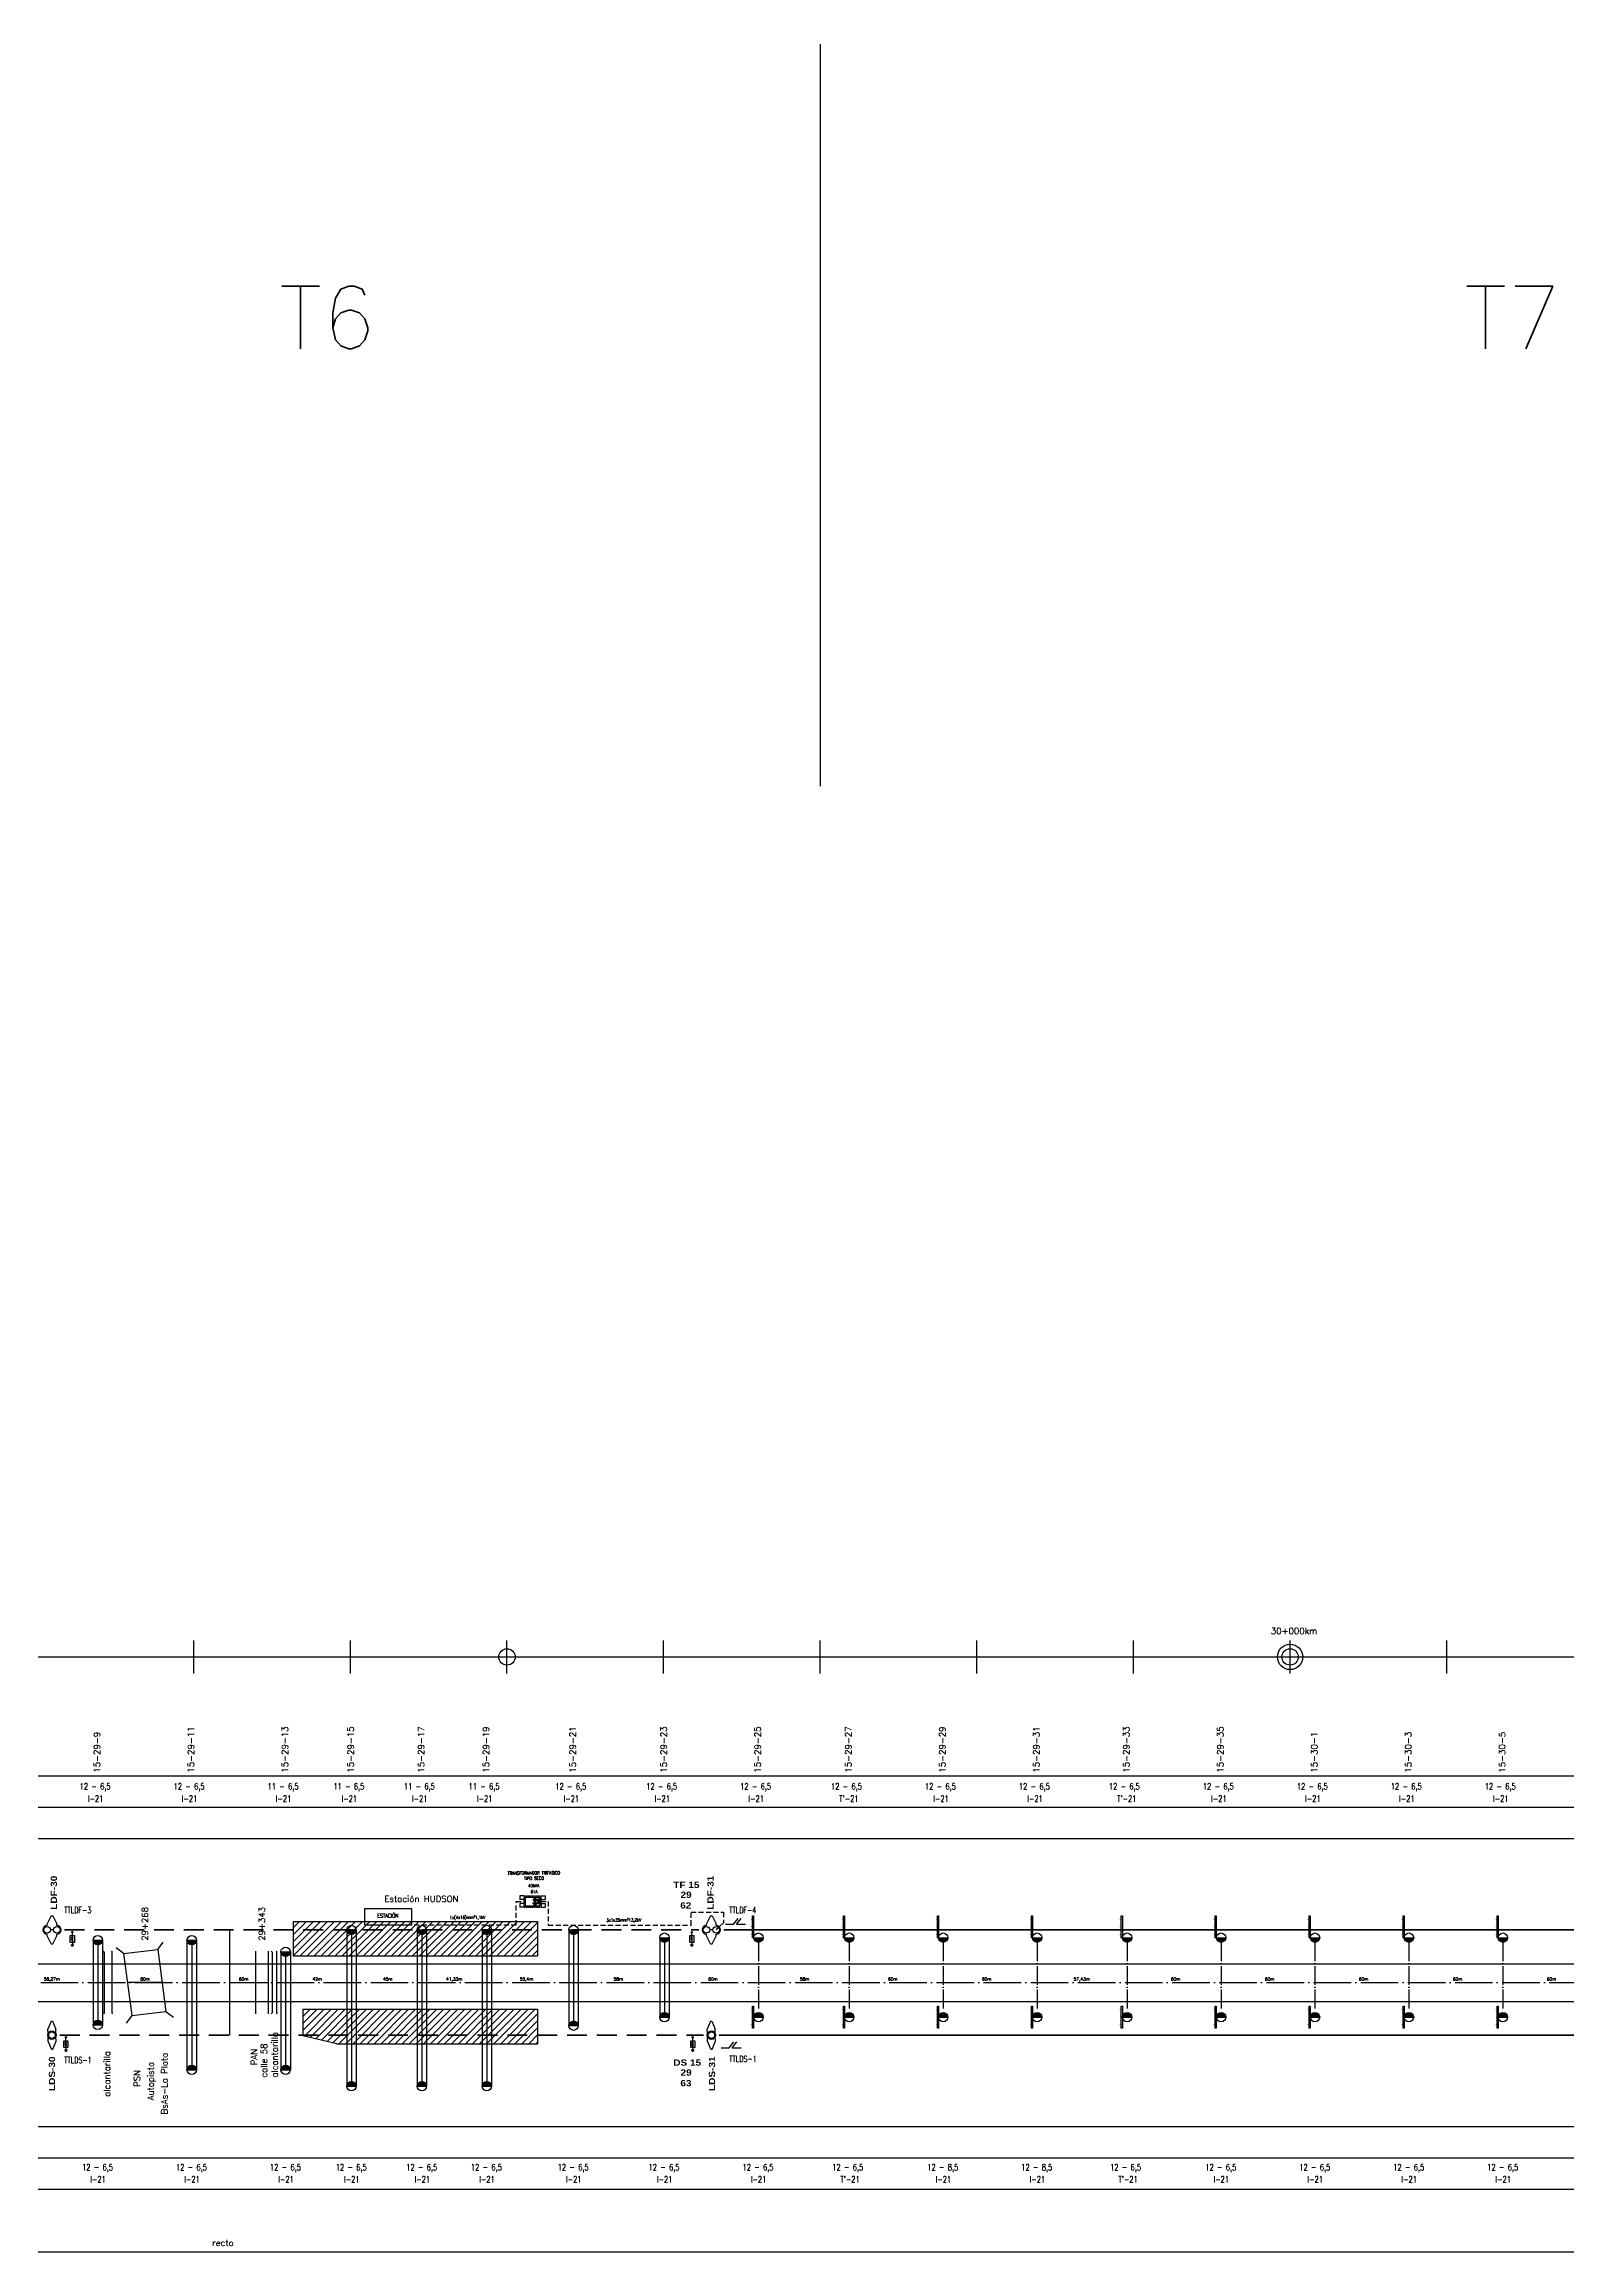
# Model space of a CAD drawing. Header units: millimetres. Extents: x 63 to 27368, y 135 to 1565.
# Drawn here: x 3773 to 4746, y 155 to 1565 of the extents above; entities that cross this region are included whole.
import ezdxf

# ---------------------------------------------------------------- set-up
doc = ezdxf.new("R2010")
doc.units = ezdxf.units.MM
for name, pattern in [('ACAD_ISO04W100', [30, 24, -3, 0, -3]), ('DASHED', [19.05, 12.7, -6.35]), ('HIDDEN2', [4.7625, 3.175, -1.5875])]:
    doc.linetypes.add(name, pattern=pattern)
for name, color, linetype in [('CARTELES', 7, 'Continuous'), ('catenaria via ascendente', 7, 'Continuous'), ('catenaria vía descendente', 7, 'Continuous'), ('Cruceta Fe', 42, 'Continuous'), ('Descargadores', 30, 'Continuous'), ('Eje de entrevías', 254, 'Continuous'), ('LDF', 5, 'Continuous'), ('LDS', 1, 'Continuous'), ('longitud vano', 7, 'Continuous'), ('Nº de poste', 6, 'Continuous'), ('progresivas', 4, 'Continuous'), ('retención LDF-LDS', 6, 'Continuous'), ('Seccionamiento', 20, 'Continuous'), ('TEXTOS', 3, 'Continuous'), ('Textos catenaria', 7, 'Continuous')]:
    doc.layers.add(name, color=color, linetype=linetype)
doc.styles.add('SIMPLEX', font='simplex.shx', dxfattribs={"width": 0.75})
doc.styles.get("Standard").update_dxf_attribs({"font": 'romans.shx'})
doc.styles.add('STYLE1', font='romans.shx')
doc.styles.add('TEXTO_SELLO', font='')
doc.styles.get('TEXTO_SELLO').set_extended_font_data('Arial Black', bold=True)
doc.linetypes.add('GAS_LINE', pattern='A,12.7,-5.08,["GAS",Standard,S=2.54,R=0,X=-2.54,Y=-1.27],-6.35', length=24.13)

# ---------------------------------------------------------------- blocks, each defined once
blk = doc.blocks.new('Retención LDS')
at = {"layer": 'retención LDF-LDS', "color": 4}
for p, q in [((-0.6, 9), (-2.6, 3.8)), ((-2.5, 1), (-2.6, 3.8)), ((-0.6, 9), (0.4, 9)), ((0.4, 9), (2.5, 3.8)), ((2.5, 1.1), (2.5, 3.8)), ((-2.5, -3.8), (-2.5, -1.1)), ((-0.4, -9), (-2.5, -3.8)), ((-0.4, -9), (0.6, -9)), ((0.6, -9), (2.6, -3.8)), ((2.6, -3.8), (2.5, -1))]:
    blk.add_line(p, q, dxfattribs=at)
for radius in [2.73, 2.1]:
    blk.add_circle((0, 0), radius, dxfattribs=at)
blk = doc.blocks.new('Retención LDF')
at = {"color": 5}
blk.add_circle((0, 0), 0.128, dxfattribs=at)
at = {"layer": 'retención LDF-LDS', "color": 5}
for p, q in [((-0.5, 9), (-3, 3.8)), ((-3, 2.8), (-3, 3.8)), ((1, 0), (-1, 0)), ((-0.5, 9), (0.5, 9)), ((0.5, 9), (3, 3.8)), ((3, 2.8), (3, 3.8)), ((-3, -3.8), (-3, -2.8)), ((-0.5, -9), (-3, -3.8)), ((-0.5, -9), (0.5, -9)), ((0.5, -9), (3, -3.8)), ((3, -3.8), (3, -2.8))]:
    blk.add_line(p, q, dxfattribs=at)
for centre in [(-3.1, 0), (3.1, 0)]:
    blk.add_circle(centre, 2.1, dxfattribs=at)
for centre, start, end in [((-3, 0), 90, 270), ((3, 0), 270, 90)]:
    blk.add_arc(centre, 2.79, start, end, dxfattribs=at)
blk = doc.blocks.new('Descargador')
at = {"color": 30}
for p, q in [((0, -3.8), (0, 0)), ((0, -4), (-0.5, -3.1)), ((0, -4.8), (-0.5, -3.9)), ((0, -5.6), (-0.5, -4.7)), ((0, -4), (0.5, -3.1)), ((0, -4.8), (0.5, -3.9)), ((0, -5.6), (0.5, -4.7))]:
    blk.add_line(p, q, dxfattribs=at)
at = {"layer": 'Descargadores', "color": 30}
for p, q in [((-1, -8.1), (1, -8.1)), ((-0.7, -8.5), (0.7, -8.5)), ((-0.4, -8.9), (0.4, -8.9)), ((0, -5.6), (0, -8.1))]:
    blk.add_line(p, q, dxfattribs=at)
blk.add_lwpolyline([(-1.3, -2.3), (1.3, -2.3), (1.3, -6.6), (-1.3, -6.6)], close=True, dxfattribs=at)
blk.add_circle((0, 0), 0.381, dxfattribs=at)
blk = doc.blocks.new('Seccionador')
at = {"layer": 'Seccionamiento'}
for p, q in [((-5.1, 0), (0, 0)), ((0, 0), (3, 3.7)), ((1.9, 0), (4.9, 3.7)), ((1.9, 0), (7.7, 0))]:
    blk.add_line(p, q, dxfattribs=at)
blk = doc.blocks.new('Cruceta Fe 1')
at = {"layer": 'Cruceta Fe', "const_width": 0.1}
for points in [[(-0.92, 2.45), (0, 2.45)], [(-0.92, -2.45), (0, -2.45)]]:
    blk.add_lwpolyline(points, dxfattribs=at)
at = {"layer": 'Cruceta Fe'}
blk.add_lwpolyline([(-0.35, 3.52), (0, 3.52), (0, -3.52), (-0.35, -3.52)], close=True, dxfattribs=at)
blk = doc.blocks.new('Cruceta Fe')
at = {"layer": 'Cruceta Fe', "const_width": 0.1}
for points in [[(-0.92, 2.45), (0, 2.45)], [(-0.92, 0), (0, 0)], [(-0.92, -2.45), (0, -2.45)]]:
    blk.add_lwpolyline(points, dxfattribs=at)
at = {"layer": 'Cruceta Fe'}
blk.add_lwpolyline([(-0.35, 3.52), (0, 3.52), (0, -3.52), (-0.35, -3.52)], close=True, dxfattribs=at)

msp = doc.modelspace()

# ---------------------------------------------------------------- hatches: boundary and pattern name
for points in [[(3809.9, 354.1), (3803.9, 354.1, 1)], [(3869.9, 354.1), (3863.9, 354.1, 1)], [(3971.9, 360.6), (3965.9, 360.6, 1)], [(4016.9, 360.6), (4010.9, 360.6, 1)], [(4058.3, 360.6), (4052.3, 360.6, 1)], [(4113.7, 360.6), (4107.7, 360.6, 1)], [(4171.7, 355.7), (4165.7, 355.7, 1)], [(4231.7, 355.7), (4225.7, 355.7, 1)], [(4289.7, 355.7), (4283.7, 355.7, 1)], [(4349.7, 355.7), (4343.7, 355.7, 1)], [(4409.7, 355.7), (4403.7, 355.7, 1)], [(4467.1, 355.7), (4461.1, 355.7, 1)], [(4527.1, 355.7), (4521.1, 355.7, 1)], [(4587.1, 355.7), (4581.1, 355.7, 1)], [(4647.1, 355.7), (4641.1, 355.7, 1)], [(4707.1, 355.7), (4701.1, 355.7, 1)], [(3929.9, 346.7), (3923.9, 346.7, 1)], [(3809.9, 300), (3803.9, 300, -1)], [(4113.7, 299.5), (4107.7, 299.5, -1)], [(4171.7, 305), (4165.7, 305, -1)], [(4231.7, 305), (4225.7, 305, -1)], [(4289.7, 305), (4283.7, 305, -1)], [(4349.7, 305), (4343.7, 305, -1)], [(4409.7, 305), (4403.7, 305, -1)], [(4467.1, 305), (4461.1, 305, -1)], [(4527.1, 305), (4521.1, 305, -1)], [(4587.1, 305), (4581.1, 305, -1)], [(4647.1, 305), (4641.1, 305, -1)], [(4707.1, 305), (4701.1, 305, -1)], [(3869.9, 271.3), (3863.9, 271.3, -1)], [(3929.9, 271.3), (3923.9, 271.3, -1)], [(3971.9, 260.9), (3965.9, 260.9, -1)], [(4016.9, 260.9), (4010.9, 260.9, -1)], [(4058.3, 260.9), (4052.3, 260.9, -1)]]:
    msp.add_hatch(color=256).paths.add_polyline_path(points)
h = msp.add_hatch()
h.set_pattern_fill('ANSI31', color=8, style=0)
h.paths.add_polyline_path([(4087.7, 366), (3931.7, 366), (3931.7, 344), (4087.7, 344)])
h = msp.add_hatch()
h.set_pattern_fill('ANSI31', color=8, style=0)
h.paths.add_polyline_path([(3937.9, 310), (3937.9, 293.1), (3959.5, 288), (4087.7, 288), (4087.7, 310)])

# ---------------------------------------------------------------- linework, layer by layer
for p, q in [((4268.2, 1565.1), (4268.2, 1091.2)), ((3868.2, 524.4), (3868.2, 545.6)), ((3968.2, 524.4), (3968.2, 545.6)), ((4068.2, 524.4), (4068.2, 545.6)), ((4168.2, 524.4), (4168.2, 545.6)), ((4268.2, 524.4), (4268.2, 545.6)), ((4368.2, 524.4), (4368.2, 545.6)), ((4468.2, 524.4), (4468.2, 545.6)), ((4568.2, 524.4), (4568.2, 545.6)), ((4668.2, 524.4), (4668.2, 545.6)), ((68.2, 535), (27368.2, 535)), ((68.2, 459), (27368.2, 459)), ((68.2, 439), (27368.2, 439)), ((68.2, 419), (27368.2, 419)), ((3803.9, 354.1), (3809.9, 354.1)), ((3803.9, 354.1), (3803.9, 300)), ((3809.9, 354.1), (3809.9, 300)), ((3845.2, 348.2), (3848.8, 352.9)), ((3863.9, 354.1), (3869.9, 354.1)), ((3863.9, 354.1), (3863.9, 271.3)), ((3869.9, 354.1), (3869.9, 271.3)), ((3931.7, 366), (3931.7, 344)), ((3931.7, 366), (4087.7, 366)), ((3965.9, 360.6), (3971.9, 360.6)), ((3965.9, 360.6), (3965.9, 260.9)), ((3968.9, 357.6), (3968.9, 263.9)), ((3971.9, 360.6), (3971.9, 260.9)), ((4010.9, 360.6), (4016.9, 360.6)), ((4010.9, 360.6), (4010.9, 260.9)), ((4013.9, 357.6), (4013.9, 263.9)), ((4016.9, 360.6), (4016.9, 260.9)), ((4052.3, 360.6), (4058.3, 360.6)), ((4052.3, 360.6), (4052.3, 260.9)), ((4055.3, 357.6), (4055.3, 263.9)), ((4058.3, 360.6), (4058.3, 260.9)), ((4087.7, 366), (4087.7, 344)), ((4107.7, 360.6), (4113.7, 360.6)), ((4107.7, 360.6), (4107.7, 299.5)), ((4110.7, 357.6), (4110.7, 302.5)), ((4113.7, 360.6), (4113.7, 299.5)), ((4165.7, 355.7), (4171.7, 355.7)), ((4165.7, 355.7), (4165.7, 305)), ((4168.7, 352.7), (4168.7, 308)), ((4171.7, 355.7), (4171.7, 305)), ((4225.7, 355.7), (4231.7, 355.7)), ((4283.7, 355.7), (4289.7, 355.7)), ((4343.7, 355.7), (4349.7, 355.7)), ((4403.7, 355.7), (4409.7, 355.7)), ((4461.1, 355.7), (4467.1, 355.7)), ((4521.1, 355.7), (4527.1, 355.7)), ((4581.1, 355.7), (4587.1, 355.7)), ((4641.1, 355.7), (4647.1, 355.7)), ((4701.1, 355.7), (4707.1, 355.7)), ((3806.9, 351.1), (3806.9, 303)), ((3811.1, 346.5), (3810.6, 347)), ((3815.9, 346.5), (3816.4, 347)), ((3823.4, 345.5), (3818.6, 349.2)), ((3823.4, 345.5), (3828.7, 305.9)), ((3845.2, 348.2), (3850.5, 308.5)), ((3866.9, 351.1), (3866.9, 274.3)), ((3907.7, 347), (3907.7, 307)), ((3915.7, 347), (3915.7, 307)), ((3918.2, 346.5), (3917.7, 347)), ((3921, 346.5), (3921.4, 347)), ((3923.9, 346.7), (3929.9, 346.7)), ((3923.9, 346.7), (3923.9, 271.3)), ((3926.9, 343.7), (3926.9, 274.3)), ((3929.9, 346.7), (3929.9, 271.3)), ((3931.7, 344), (4087.7, 344)), ((3848, 327), (3825.8, 327)), ((3907.7, 327), (3915.7, 327)), ((3803.9, 300), (3809.9, 300)), ((3811.1, 307.6), (3810.6, 307.1)), ((3815.9, 307.6), (3816.4, 307.1)), ((3828.7, 305.9), (3825, 301.1)), ((3850.5, 308.5), (3855.2, 304.9)), ((3918.2, 307.6), (3917.7, 307.1)), ((3921, 307.6), (3921.4, 307.1)), ((3937.9, 310), (4087.7, 310)), ((3937.9, 310), (3937.9, 293.1)), ((4087.7, 310), (4087.7, 288)), ((4107.7, 299.5), (4113.7, 299.5)), ((4165.7, 305), (4171.7, 305)), ((4225.7, 305), (4231.7, 305)), ((4283.7, 305), (4289.7, 305)), ((4343.7, 305), (4349.7, 305)), ((4403.7, 305), (4409.7, 305)), ((4461.1, 305), (4467.1, 305)), ((4521.1, 305), (4527.1, 305)), ((4581.1, 305), (4587.1, 305)), ((4641.1, 305), (4647.1, 305)), ((4701.1, 305), (4707.1, 305)), ((3959.5, 288), (3937.9, 293.1)), ((3959.5, 288), (4087.7, 288)), ((3863.9, 271.3), (3869.9, 271.3)), ((3923.9, 271.3), (3929.9, 271.3)), ((3965.9, 260.9), (3971.9, 260.9)), ((4010.9, 260.9), (4016.9, 260.9)), ((4052.3, 260.9), (4058.3, 260.9)), ((68.2, 235), (27368.2, 235)), ((68.2, 215), (27368.2, 215)), ((68.2, 195), (27368.2, 195)), ((2079.2, 155), (5096.4, 155))]:
    msp.add_line(p, q)
at = {"color": 3}
for p, q in [((4076.5, 382.4), (4076.5, 380)), ((4078.9, 382.4), (4076.5, 382.4)), ((4090.1, 382.4), (4092.5, 382.4)), ((4092.5, 382.4), (4092.5, 380)), ((4078.9, 380), (4076.5, 380)), ((4076.5, 377.6), (4076.5, 375.2)), ((4078.9, 377.6), (4076.5, 377.6)), ((4078.9, 375.2), (4076.5, 375.2)), ((4090.1, 380), (4092.5, 380)), ((4090.1, 377.6), (4092.5, 377.6)), ((4090.1, 375.2), (4092.5, 375.2)), ((4092.5, 377.6), (4092.5, 375.2))]:
    msp.add_line(p, q, dxfattribs=at)
at = {"color": 3, "linetype": 'HIDDEN2', "ltscale": 0.05}
for p, q in [((4078.9, 382.4), (4090.1, 382.4)), ((4078.9, 382.4), (4078.9, 375.2)), ((4090.1, 382.4), (4090.1, 375.2)), ((4078.9, 375.2), (4090.1, 375.2))]:
    msp.add_line(p, q, dxfattribs=at)
at = {"color": 11}
for p, q in [((4079.8, 381.8), (4079.6, 381.8)), ((4079.6, 381.8), (4079.6, 375.8)), ((4079.8, 381.8), (4079.8, 375.8)), ((4079.8, 381.7), (4089.2, 381.7)), ((4079.8, 381.5), (4089.2, 381.5)), ((4085.7, 376.4), (4085.7, 381.2)), ((4085.7, 381.2), (4085.9, 381.2)), ((4085.9, 376.4), (4085.9, 381.2)), ((4086.4, 376.4), (4086.4, 381.2)), ((4086.7, 381.2), (4086.4, 381.2)), ((4086.7, 376.4), (4086.7, 381.2)), ((4089.2, 381.8), (4089.2, 375.8)), ((4089.2, 381.8), (4089.5, 381.8)), ((4089.5, 381.8), (4089.5, 375.8)), ((4079.8, 376.1), (4089.2, 376.1)), ((4079.8, 375.9), (4089.2, 375.9)), ((4085, 380.2), (4085.6, 380.2)), ((4085, 380.2), (4085, 379.7)), ((4085, 380.2), (4085.6, 380.2)), ((4085, 379.7), (4085.7, 379.7)), ((4085, 379.7), (4085.7, 379.7)), ((4085, 377.9), (4085.7, 377.9)), ((4085, 377.4), (4085, 377.9)), ((4085, 377.9), (4085.7, 377.9)), ((4085, 377.4), (4085.6, 377.4)), ((4085, 377.4), (4085.6, 377.4)), ((4085.9, 380.5), (4086.4, 380.5)), ((4085.9, 377.1), (4086.4, 377.1)), ((4086.7, 379.7), (4087.4, 379.7)), ((4086.7, 379.7), (4087.4, 379.7)), ((4086.7, 377.9), (4087.4, 377.9)), ((4086.7, 377.9), (4087.4, 377.9)), ((4086.8, 380.2), (4087.4, 380.2)), ((4086.8, 380.2), (4087.4, 380.2)), ((4086.8, 377.4), (4087.4, 377.4)), ((4086.8, 377.4), (4087.4, 377.4)), ((4087.4, 380.2), (4087.4, 379.7)), ((4087.4, 377.4), (4087.4, 377.9)), ((4087.9, 380.3), (4087.9, 377.3)), ((4089, 380.3), (4087.9, 380.3)), ((4089, 377.3), (4087.9, 377.3)), ((4089, 380.3), (4089, 377.3)), ((4089.2, 375.8), (4089.5, 375.8))]:
    msp.add_line(p, q, dxfattribs=at)
at = {"color": 4, "linetype": 'HIDDEN2'}
for p, q in [((4074.1, 363.6), (4074.1, 378.8)), ((4074.1, 378.8), (4078.9, 378.8)), ((4074.1, 363.6), (4007.2, 363.6))]:
    msp.add_line(p, q, dxfattribs=at)
at = {"color": 5, "linetype": 'HIDDEN2'}
for p, q in [((4090.1, 378.8), (4094.6, 378.8)), ((4094.6, 378.8), (4094.6, 363.6)), ((4185.8, 363.6), (4185.8, 371.9)), ((4185.8, 371.9), (4206.4, 371.9)), ((4206.4, 371.9), (4206.4, 365.2)), ((4094.6, 363.6), (4185.8, 363.6)), ((4206.4, 365.2), (4201.8, 360.7))]:
    msp.add_line(p, q, dxfattribs=at)
at = {"linetype": 'GAS_LINE', "ltscale": 0.75}
msp.add_line((3891.1, 360.7), (3891.1, 293.4), dxfattribs=at)
at = {"linetype": 'ACAD_ISO04W100', "ltscale": 0.5}
for p, q in [((4228.7, 352.7), (4228.7, 308)), ((4286.7, 352.7), (4286.7, 308)), ((4346.7, 352.7), (4346.7, 308)), ((4406.7, 352.7), (4406.7, 308)), ((4464.1, 352.7), (4464.1, 308)), ((4524.1, 352.7), (4524.1, 308)), ((4584.1, 352.7), (4584.1, 308)), ((4644.1, 352.7), (4644.1, 308)), ((4704.1, 352.7), (4704.1, 308))]:
    msp.add_line(p, q, dxfattribs=at)
at = {"ltscale": 0.5}
for p, q in [((3811.1, 346.5), (3811.1, 307.6)), ((3815.9, 346.5), (3815.9, 307.6)), ((3918.2, 346.5), (3918.2, 307.6)), ((3921, 346.5), (3921, 307.6))]:
    msp.add_line(p, q, dxfattribs=at)
msp.add_lwpolyline([(3977.4, 374.4), (4007.2, 374.4), (4007.2, 363.6), (3977.4, 363.6)], close=True)
at = {"color": 5}
msp.add_lwpolyline([(4088.8, 379.7), (4088.2, 379.7), (4088.2, 377.9), (4088.8, 377.9)], close=True, dxfattribs=at)
for centre, radius in [((4068.2, 535), 5.24), ((4568.2, 535), 8.09), ((4568.2, 535), 5.24), ((3806.9, 354.1), 3), ((3866.9, 354.1), 3), ((3968.9, 360.6), 3), ((4013.9, 360.6), 3), ((4055.3, 360.6), 3), ((4110.7, 360.6), 3), ((4168.7, 355.7), 3), ((4228.7, 355.7), 3), ((4286.7, 355.7), 3), ((4346.7, 355.7), 3), ((4406.7, 355.7), 3), ((4464.1, 355.7), 3), ((4524.1, 355.7), 3), ((4584.1, 355.7), 3), ((4644.1, 355.7), 3), ((4704.1, 355.7), 3), ((3926.9, 346.7), 3), ((3806.9, 300), 3), ((4110.7, 299.5), 3), ((4168.7, 305), 3), ((4228.7, 305), 3), ((4286.7, 305), 3), ((4346.7, 305), 3), ((4406.7, 305), 3), ((4464.1, 305), 3), ((4524.1, 305), 3), ((4584.1, 305), 3), ((4644.1, 305), 3), ((4704.1, 305), 3), ((3866.9, 271.3), 3), ((3926.9, 271.3), 3), ((3968.9, 260.9), 3), ((4013.9, 260.9), 3), ((4055.3, 260.9), 3)]:
    msp.add_circle(centre, radius)
at = {"color": 11}
for centre, start, end in [((4086.2, 380.2), 65.3757, 114.6243), ((4086.2, 380.2), 141.5668, 218.4332), ((4086.2, 378.8), 141.5668, 218.4332), ((4086.2, 377.4), 141.5668, 218.4332), ((4086.2, 377.4), 245.3757, 294.6243), ((4086.2, 380.2), 321.5668, 38.4332), ((4086.2, 378.8), 321.5668, 38.4332), ((4086.2, 377.4), 321.5668, 38.4332)]:
    msp.add_arc(centre, 0.6, start, end, dxfattribs=at)
at = {"layer": 'catenaria via ascendente'}
for p, q in [((68.2, 339), (27368.2, 339)), ((3823.4, 345.5), (3845.2, 348.2)), ((68.2, 315), (26873.7, 315))]:
    msp.add_line(p, q, dxfattribs=at)
at = {"layer": 'catenaria vía descendente'}
msp.add_line((3828.7, 305.9), (3850.5, 308.5), dxfattribs=at)
at = {"layer": 'Eje de entrevías', "linetype": 'ACAD_ISO04W100'}
msp.add_line((68.2, 327), (27368.2, 327), dxfattribs=at)
at = {"layer": 'LDF', "linetype": 'DASHED', "lineweight": 50}
msp.add_line((3785.7, 360.7), (4190.7, 360.7), dxfattribs=at)
at = {"layer": 'LDF', "lineweight": 50}
msp.add_line((4206.7, 360.7), (5711.1, 360.7), dxfattribs=at)
at = {"layer": 'LDS', "linetype": 'DASHED', "lineweight": 50}
msp.add_line((3782.7, 293.4), (4193.7, 293.4), dxfattribs=at)
at = {"layer": 'LDS', "lineweight": 50}
msp.add_line((4203.7, 293.4), (5714.1, 293.4), dxfattribs=at)

# ---------------------------------------------------------------- block references
for name, p in [('Retención LDF', (3777.7, 360.7)), ('Retención LDF', (4198.7, 360.7)), ('Retención LDS', (3777.7, 293.4)), ('Retención LDS', (4198.7, 293.4))]:
    msp.add_blockref(name, p)
at = {"layer": 'Cruceta Fe', "xscale": 2, "yscale": 2, "zscale": 2}
for name, p in [('Cruceta Fe', (4225.7, 362.7)), ('Cruceta Fe', (4283.7, 362.7)), ('Cruceta Fe', (4343.7, 362.7)), ('Cruceta Fe', (4403.7, 362.7)), ('Cruceta Fe', (4461.1, 362.7)), ('Cruceta Fe', (4521.1, 362.7)), ('Cruceta Fe', (4581.1, 362.7)), ('Cruceta Fe', (4641.1, 362.7)), ('Cruceta Fe', (4701.1, 362.7)), ('Cruceta Fe 1', (4225.7, 304.9)), ('Cruceta Fe 1', (4283.7, 304.9)), ('Cruceta Fe 1', (4343.7, 304.9)), ('Cruceta Fe 1', (4403.7, 304.9)), ('Cruceta Fe 1', (4461.1, 304.9)), ('Cruceta Fe 1', (4521.1, 304.9)), ('Cruceta Fe 1', (4581.1, 304.9)), ('Cruceta Fe 1', (4641.1, 304.9)), ('Cruceta Fe 1', (4701.1, 304.9))]:
    msp.add_blockref(name, p, dxfattribs=at)
at = {"layer": 'Descargadores', "color": 30}
for p in [(3790.7, 359.3), (4186.2, 359.3), (3786.6, 292.1), (4186.8, 292.1)]:
    msp.add_blockref('Descargador', p, dxfattribs=at)
at = {"layer": 'Seccionamiento'}
for p in [(4212.9, 364.3), (4210.1, 285.4)]:
    msp.add_blockref('Seccionador', p, dxfattribs=at)

# ---------------------------------------------------------------- texts
at = {"color": 3, "linetype": 'Continuous', "style": 'STYLE1'}
for s, p in [('T6', (3922.7, 1370.5)), ('T7', (4679.3, 1370.5))]:
    msp.add_text(s, height=40, dxfattribs=at).set_placement(p)
at = {"linetype": 'Continuous', "style": 'TEXTO_SELLO'}
for s, p in [('LDF-30', (3780.9, 373.6)), ('LDF-31', (4200.1, 373.6)), ('LDS-30', (3779.7, 257.8)), ('LDS-31', (4201.1, 257.8))]:
    msp.add_text(s, height=4, rotation=90, dxfattribs=at).set_placement(p)
at = {"linetype": 'Continuous', "style": 'SIMPLEX', "width": 0.75}
for s, p in [('TTLDF-3', (3785.6, 371.3)), ('TTLDF-4', (4210.2, 371.3)), ('TTLDS-1', (3785.6, 275.5)), ('TTLDS-1', (4210.2, 276.3))]:
    msp.add_text(s, height=4, dxfattribs=at).set_placement(p)
at = {"insert": (3985.3, 371), "char_height": 2.5, "attachment_point": 1, "style": 'SIMPLEX'}
msp.add_mtext_dynamic_manual_height_columns('ESTACIÓN', width=28.734, gutter_width=12.5, heights=[0], dxfattribs=at)
at = {"layer": 'CARTELES', "linetype": 'Continuous', "style": 'TEXTO_SELLO'}
for s, p in [('TF 15', (4174.4, 387.4)), ('29', (4179, 381.1)), ('62', (4178.8, 374.3)), ('DS 15', (4174.4, 273.9)), ('29', (4179, 267.6)), ('63', (4178.9, 260.8))]:
    msp.add_text(s, height=4, dxfattribs=at).set_placement(p)
at = {"layer": 'longitud vano', "linetype": 'Continuous', "style": 'STYLE1'}
for s, p in [('58,27m', (3772.5, 328.3)), ('60m', (3834.1, 328.3)), ('60m', (3897.1, 328.3)), ('42m', (3944.1, 328.3)), ('45m', (3989.1, 328.3)), ('41,33m', (4029.4, 328.3)), ('55,4m', (4076.4, 328.3)), ('58m', (4136.3, 328.3)), ('60m', (4196.7, 328.3)), ('58m', (4255.2, 328.3)), ('60m', (4311.5, 328.3)), ('60m', (4371.5, 328.3)), ('57,43m', (4430, 328.3)), ('60m', (4492.1, 328.3)), ('60m', (4552.1, 328.3)), ('60m', (4612.1, 328.3)), ('60m', (4672.1, 328.3)), ('60m', (4732.1, 328.3))]:
    msp.add_text(s, height=2, dxfattribs=at).set_placement(p)
at = {"layer": 'Nº de poste', "linetype": 'Continuous', "style": 'STYLE1'}
for s, p in [('15-29-9', (3808.4, 461.1)), ('15-29-11', (3868.4, 461.1)), ('15-29-13', (3928.4, 461.1)), ('15-29-15', (3970.4, 461.1)), ('15-29-17', (4015.4, 461.1)), ('15-29-19', (4056.8, 461.1)), ('15-29-21', (4112.2, 461.1)), ('15-29-23', (4170.2, 461.1)), ('15-29-25', (4230.2, 461.1)), ('15-29-27', (4288.2, 461.1)), ('15-29-29', (4348.2, 461.1)), ('15-29-31', (4408.2, 461.1)), ('15-29-33', (4465.6, 461.1)), ('15-29-35', (4525.6, 461.1)), ('15-30-1', (4585.6, 461.1)), ('15-30-3', (4645.6, 461.1)), ('15-30-5', (4705.6, 461.1))]:
    msp.add_text(s, height=4, rotation=90, dxfattribs=at).set_placement(p)
at = {"layer": 'progresivas', "linetype": 'Continuous', "style": 'STYLE1'}
msp.add_text('30+000km', height=4, dxfattribs=at).set_placement((4555.9, 549.6))
for s, p in [('29+268', (3839, 353.7)), ('29+343', (3913.7, 353.7))]:
    msp.add_text(s, height=4, rotation=90, dxfattribs=at).set_placement(p)
at = {"layer": 'TEXTOS', "linetype": 'Continuous', "style": 'STYLE1', "width": 0.7}
for s, p in [('12 - 6,5', (3795.4, 450.3)), ('12 - 6,5', (3855.4, 450.3)), ('11 - 6,5', (3915.4, 450.3)), ('11 - 6,5', (3957.4, 450.3)), ('11 - 6,5', (4002.4, 450.3)), ('11 - 6,5', (4043.7, 450.3)), ('12 - 6,5', (4099.1, 450.3)), ('12 - 6,5', (4157.1, 450.3)), ('12 - 6,5', (4217.1, 450.3)), ('12 - 6,5', (4275.1, 450.3)), ('12 - 6,5', (4335.1, 450.3)), ('12 - 6,5', (4395.1, 450.3)), ('12 - 6,5', (4452.5, 450.3)), ('12 - 6,5', (4512.5, 450.3)), ('12 - 6,5', (4572.5, 450.3)), ('12 - 6,5', (4632.5, 450.3)), ('12 - 6,5', (4692.5, 450.3)), ('I-21', (3800.6, 442.5)), ('I-21', (3860.6, 442.5)), ('I-21', (3920.6, 442.5)), ('I-21', (3962.6, 442.5)), ('I-21', (4007.6, 442.5)), ('I-21', (4049, 442.5)), ('I-21', (4104.4, 442.5)), ('I-21', (4162.4, 442.5)), ('I-21', (4222.4, 442.5)), ("T'-21", (4280.4, 442.5)), ('I-21', (4340.4, 442.5)), ('I-21', (4400.4, 442.5)), ("T'-21", (4457.8, 442.5)), ('I-21', (4517.8, 442.5)), ('I-21', (4577.8, 442.5)), ('I-21', (4637.8, 442.5)), ('I-21', (4697.8, 442.5)), ('12 - 6,5', (3796.9, 207.1)), ('I-21', (3802.2, 199.4)), ('12 - 6,5', (3856.9, 207.1)), ('I-21', (3862.2, 199.4)), ('12 - 6,5', (3916.9, 207.1)), ('I-21', (3922.2, 199.4)), ('12 - 6,5', (3958.9, 207.1)), ('I-21', (3964.2, 199.4)), ('12 - 6,5', (4003.9, 207.1)), ('I-21', (4009.2, 199.4)), ('12 - 6,5', (4045.2, 207.1)), ('I-21', (4050.5, 199.4)), ('12 - 6,5', (4100.6, 207.1)), ('I-21', (4105.9, 199.4)), ('12 - 6,5', (4158.6, 207.1)), ('I-21', (4163.9, 199.4)), ('12 - 6,5', (4218.6, 207.1)), ('I-21', (4223.9, 199.4)), ('12 - 6,5', (4275.9, 207.1)), ("T'-21", (4281.1, 199.4)), ('12 - 8,5', (4336.6, 207.1)), ('I-21', (4341.9, 199.4)), ('12 - 8,5', (4396.6, 207.1)), ('I-21', (4401.9, 199.4)), ('12 - 6,5', (4453.3, 207.1)), ("T'-21", (4458.6, 199.4)), ('12 - 6,5', (4514.1, 207.1)), ('I-21', (4519.3, 199.4)), ('12 - 6,5', (4574.1, 207.1)), ('I-21', (4579.3, 199.4)), ('12 - 6,5', (4634.1, 207.1)), ('I-21', (4639.3, 199.4)), ('12 - 6,5', (4694.1, 207.1)), ('I-21', (4699.3, 199.4))]:
    msp.add_text(s, height=4, dxfattribs=at).set_placement(p)
at = {"layer": 'TEXTOS', "linetype": 'Continuous', "style": 'STYLE1'}
for s, p in [('Estación HUDSON', (3989.9, 378.5)), ('recto', (3880, 158.8))]:
    msp.add_text(s, height=4, dxfattribs=at).set_placement(p)
for s, p in [('alcantarilla', (3814.8, 254.1)), ('PAN', (3908.7, 274.2)), ('calle 58', (3915, 266.3)), ('alcantarilla', (3921.8, 266.3)), ('PSN', (3834, 260.4)), ('Autopista', (3842.7, 251.8)), ('BsAs-La Plata', (3851.5, 242.8))]:
    msp.add_text(s, height=4, rotation=90, dxfattribs=at).set_placement(p)
at = {"layer": 'Textos catenaria', "style": 'SIMPLEX', "width": 0.8}
for s, height, p in [('TRANSFORMADOR TRIFASICO', 2.035, (4068.6, 395.9)), ('TIPO SECO', 2.03, (4079.1, 392.6)), ('40kVA', 2, (4081.7, 387.9)), ('61A', 2, (4083.3, 384.1))]:
    msp.add_text(s, height=height, rotation=0.3193, dxfattribs=at).set_placement(p)
at = {"layer": 'Textos catenaria', "color": 4, "style": 'SIMPLEX', "width": 0.8}
msp.add_text('1x(4x16)mm²1,1kV', height=2, rotation=0.3193, dxfattribs=at).set_placement((4031.6, 367.6))
at = {"layer": 'Textos catenaria', "color": 11, "style": 'SIMPLEX', "width": 0.7}
for s, p in [('TRAFO SECO', (4086.4, 377.5)), ('TAB-BT', (4088.7, 378))]:
    msp.add_text(s, height=0.4, rotation=90, dxfattribs=at).set_placement(p)
at = {"layer": 'Textos catenaria', "color": 5, "style": 'SIMPLEX', "width": 0.8}
msp.add_text('3x1x35mm²13,2kV', height=2, rotation=0.3193, dxfattribs=at).set_placement((4131.7, 365.9))

doc.saveas('drawing.dxf')
